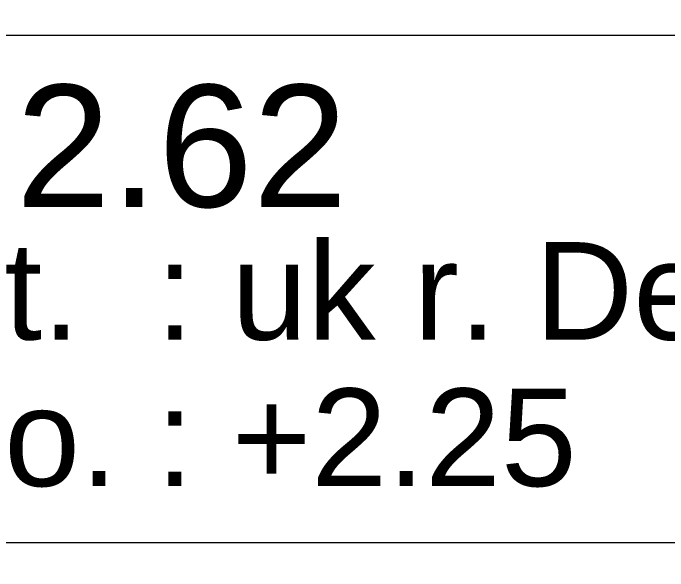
# Model space of a CAD drawing. Header units: metres. Extents: x 0.003 to 0.843, y 0.003 to 0.597.
# Drawn here: x 0.41955 to 0.43296, y 0.16722 to 0.17865 of the extents above; entities that cross this region are included whole.
import ezdxf

# ---------------------------------------------------------------- set-up
doc = ezdxf.new("R2010")
doc.units = ezdxf.units.M
for name, pattern in [('AUSGEZOGEN', [0]), ('LINIE_23', [0.0079, 0.004, -0.0013, 0, -0.0013, 0, -0.0013]), ('STRICHPUNKT', [25.4, 12.7, -6.35, 0, -6.35])]:
    doc.linetypes.add(name, pattern=pattern)
for name, color, linetype, lineweight in [('Bauachsen grob', 7, 'STRICHPUNKT', 13), ('Text Koten', 7, 'AUSGEZOGEN', 25), ('Vorhangbrett', 7, 'AUSGEZOGEN', 13), ('Werkplan- Ausfuehrungsmasse', 7, 'AUSGEZOGEN', 13)]:
    doc.layers.add(name, color=color, linetype=linetype, lineweight=lineweight)
doc.styles.add('ARIAL', font='ARIAL.TTF')

msp = doc.modelspace()

# ---------------------------------------------------------------- linework, layer by layer
at = {"layer": 'Bauachsen grob', "color": 32, "linetype": 'LINIE_23', "lineweight": 25, "true_color": 0xc36e14}
msp.add_line((0.43166, 0.013897), (0.43166, 0.581), dxfattribs=at)
at = {"layer": 'Vorhangbrett', "color": 191, "linetype": 'STRICHPUNKT', "lineweight": 13, "true_color": 0xbe96ea}
msp.add_line((0.46186, 0.167797), (0.32756, 0.167797), dxfattribs=at)
at = {"layer": 'Werkplan- Ausfuehrungsmasse', "color": 7, "linetype": 'AUSGEZOGEN', "lineweight": 13}
msp.add_line((0.38996, 0.178197), (0.45586, 0.178197), dxfattribs=at)

# ---------------------------------------------------------------- texts
at = {"layer": 'Text Koten', "color": 7, "linetype": 'AUSGEZOGEN', "lineweight": 25, "char_height": 0.002, "width": 0.001, "attachment_point": 7, "style": 'ARIAL'}
for s, insert in [('uk\\~r.\\~St.\\~\\~:\\~uk\\~r.\\~De.', (0.411293, 0.171931)), ('ok\\~r.\\~Bo.\\~:\\~+2.25', (0.411293, 0.168931))]:
    msp.add_mtext(s, dxfattribs=dict(at, insert=insert))
at = {"layer": 'Werkplan- Ausfuehrungsmasse', "color": 7, "linetype": 'AUSGEZOGEN', "lineweight": 13, "insert": (0.419603, 0.174644), "char_height": 0.0025, "width": 0.00125, "attachment_point": 7, "style": 'ARIAL'}
msp.add_mtext('2.62', dxfattribs=at)

doc.saveas('drawing.dxf')
